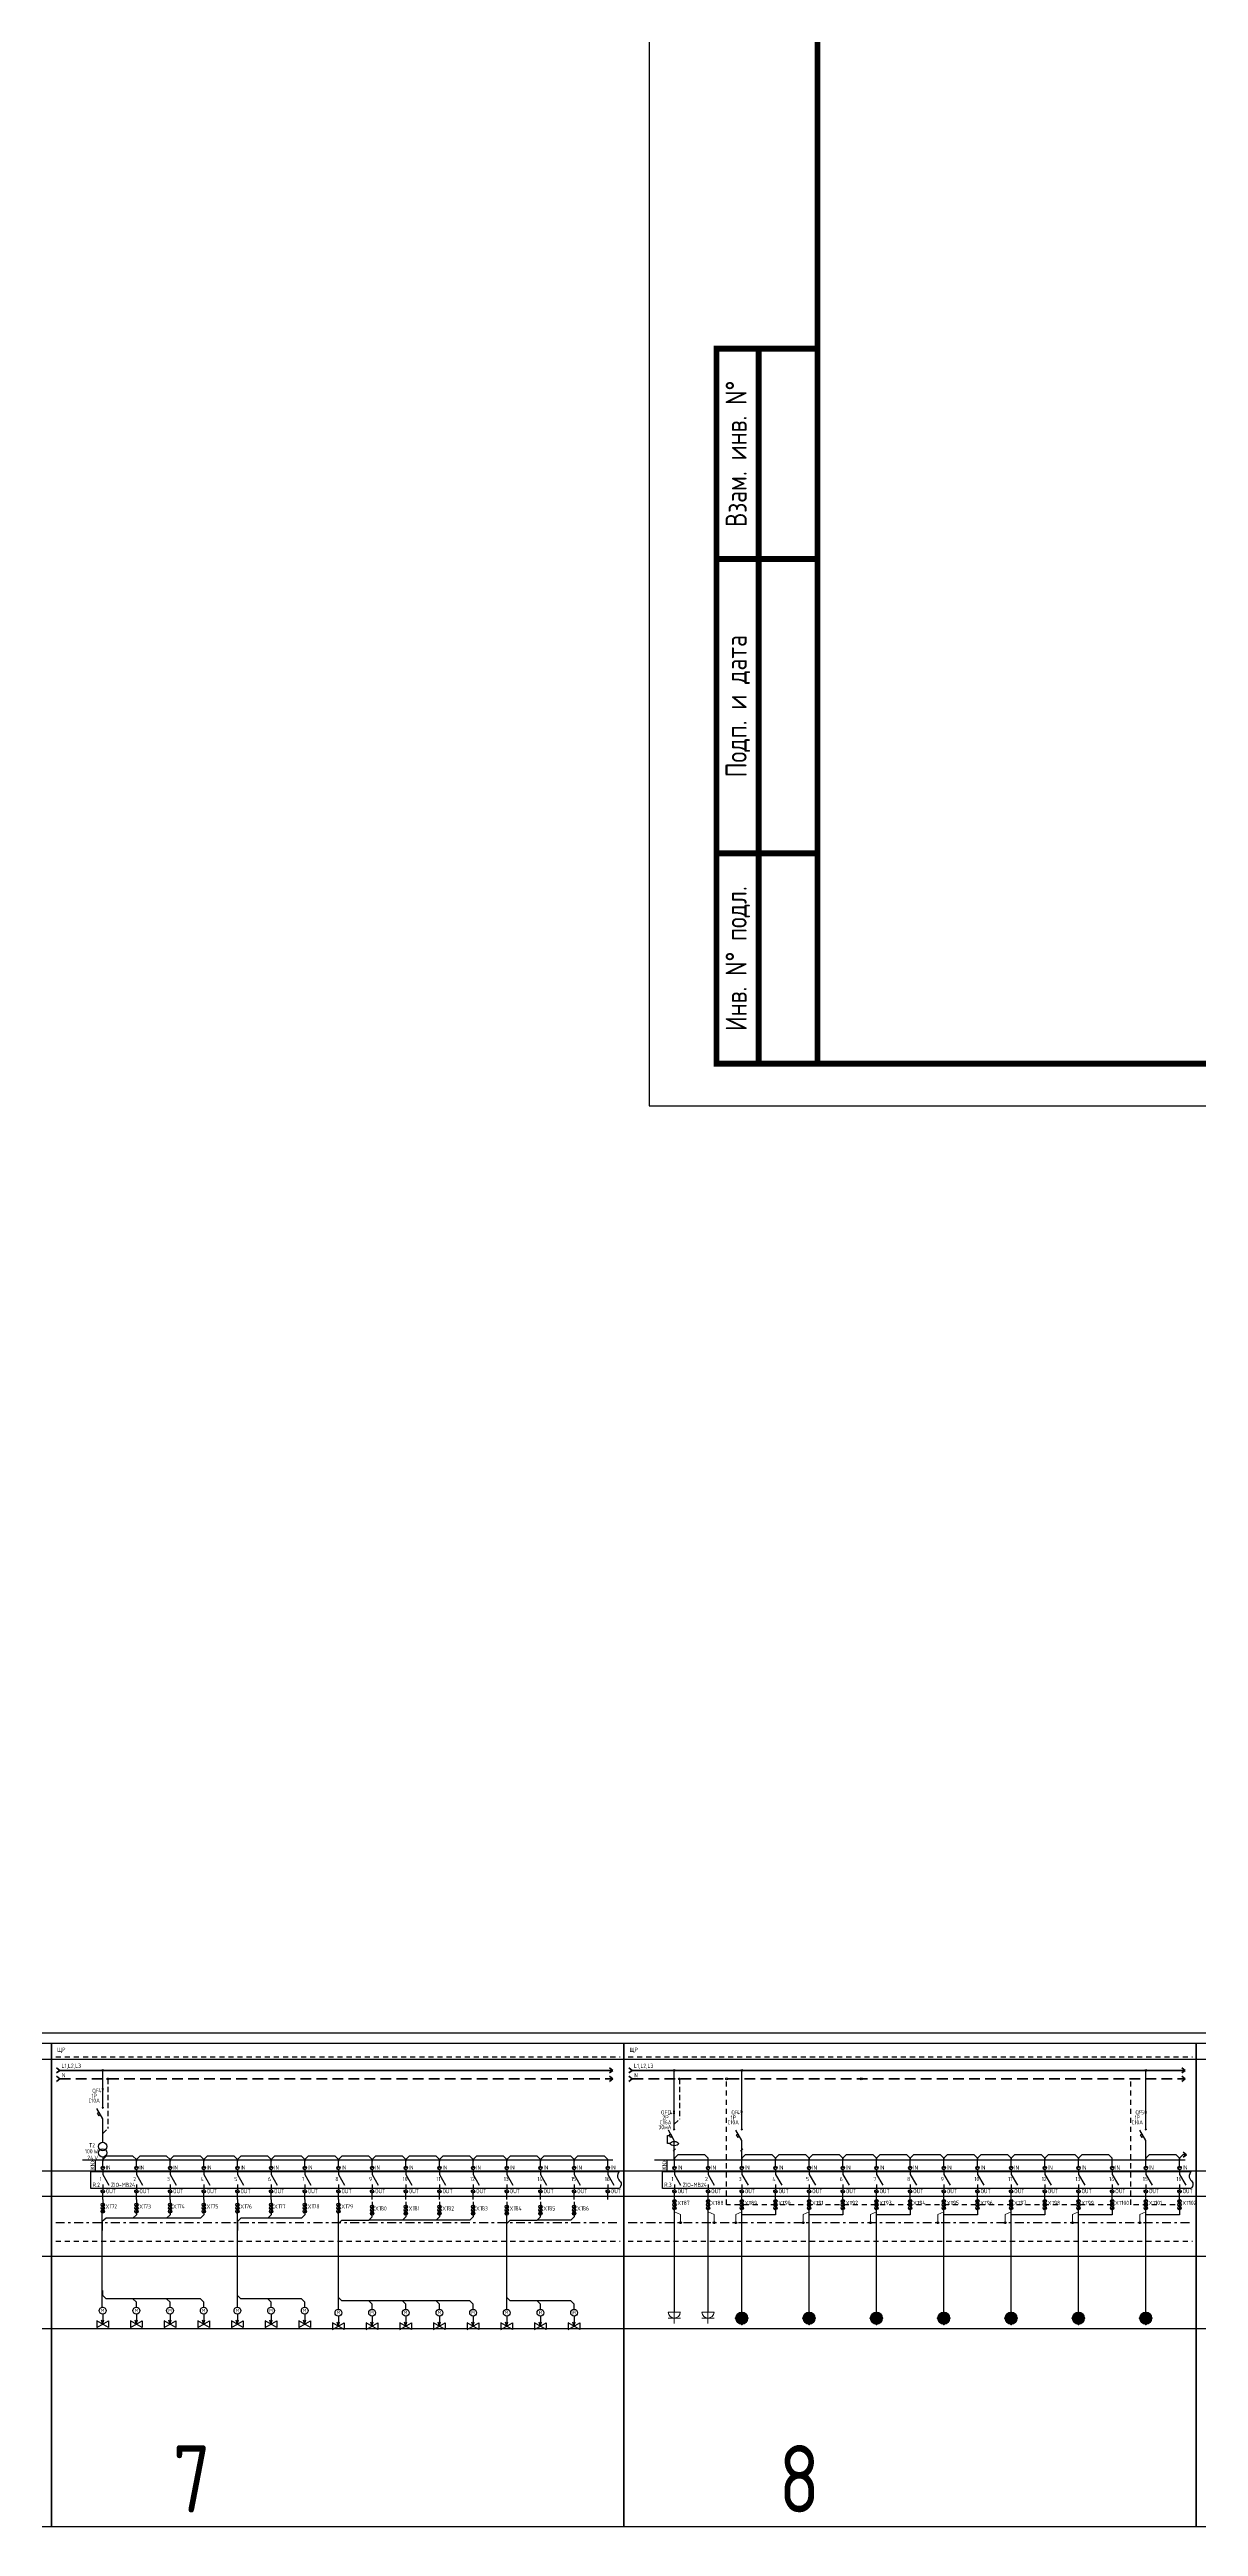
# Model space of a CAD drawing. Header units: millimetres. Extents: x -174 to 283928, y 1291 to 21053.
# Drawn here: x 2094 to 2776, y 1291 to 2763 of the extents above; entities that cross this region are included whole.
import ezdxf
from ezdxf.enums import TextEntityAlignment as Align

# ---------------------------------------------------------------- set-up
doc = ezdxf.new("R2010")
doc.units = ezdxf.units.MM
for name, pattern in [('HIDDEN2', [4.7625, 3.175, -1.5875]), ('JIS_02_0.7', [1.35, 0.75, -0.6]), ('Штрихштриховая', [10.936111, 5.291667, -2.116667, 1.411111, -2.116667])]:
    doc.linetypes.add(name, pattern=pattern)
doc.layers.add('0-Область подсчета', color=152, linetype='Continuous', plot=False, transparency=0.5)
for name, color, linetype in [('09_Доп', 1, 'Continuous'), ('0_UNC_13 Мот. Трассы', 1, 'Continuous'), ('0_XT', 7, 'Continuous'), ('0_Рамка', 7, 'Continuous'), ('0_ХТ', 7, 'Continuous'), ('Нумерация QF', 7, 'Continuous')]:
    doc.layers.add(name, color=color, linetype=linetype)
doc.layers.add('_0_ PE_проводник', color=3, linetype='Штрихштриховая', lineweight=20)
doc.layers.add('Таблицы', color=7, linetype='Continuous', lineweight=13)
doc.styles.add('UNC_A', font='GOST2304A.ttf')
doc.styles.add('UNC_GOST_Scheme', font='GOST2304A.ttf')
doc.styles.add('Unecom', font='GOST2304A.ttf', dxfattribs={"height": 2.5})
doc.styles.add('СПДС', font='isocpeur.ttf', dxfattribs={"width": 0.8, "height": 2.5})

# ---------------------------------------------------------------- blocks, each defined once
blk = doc.blocks.new('*U270')
at = {"lineweight": 40}
for p, q in [((0, 0), (-2, 1.5)), ((0, 0), (-2, -1.5)), ((328.4, 0), (326.4, 1.5)), ((328.4, 0), (326.4, -1.5)), ((0, -5), (-2, -3.5)), ((0, -5), (-2, -6.5)), ((328.4, -5), (326.4, -3.5)), ((328.4, -5), (326.4, -6.5))]:
    blk.add_line(p, q, dxfattribs=at)
at = {"linetype": 'ByBlock', "lineweight": 40}
blk.add_lwpolyline([(0, 0), (328.4, 0)], dxfattribs=at)
at = {"color": 4, "linetype": 'HIDDEN2', "lineweight": 40, "ltscale": 2}
blk.add_lwpolyline([(0, -5), (328.4, -5)], dxfattribs=at)
at = {"insert": (1.2, -1.6), "char_height": 2.5, "attachment_point": 1, "style": 'UNC_A'}
blk.add_mtext_dynamic_manual_height_columns('N', width=3.844, gutter_width=12.5, heights=[0], dxfattribs=at)
at = {"style": 'UNC_A'}
blk.add_attdef('ЛИНИЯ', (1, 1.5), '', height=2.5, dxfattribs=at)
blk = doc.blocks.new('*U90')
h = blk.add_hatch(color=255)
h.dxf.hatch_style = 1
h.paths.add_polyline_path([(-1.25, 0, 1), (1.25, 0, 1)])
at = {"color": 0, "lineweight": 15}
blk.add_circle((0, 0), 1.25, dxfattribs=at)
at = {"color": 0}
for p in [(-1.25, 0), (0, 1.25), (1.25, 0), (0, -1.25)]:
    blk.add_point(p, dxfattribs=at)
at = {"color": 0, "lineweight": -3, "style": 'Unecom'}
blk.add_text('М', height=1.5, dxfattribs=at).set_placement((0, 0), align=Align.MIDDLE_CENTER)
blk = doc.blocks.new('*U77')
for p, q in [((0, -36.3), (0, -1.2)), ((0, -42.8), (-3.5, -36.7)), ((-0.4, -36.6), (0.4, -35.9)), ((0.4, -36.6), (-0.4, -35.9)), ((0, -54.3), (0, -42.8))]:
    blk.add_line(p, q)
blk.add_lwpolyline([(-2.1, -41.1), (-3.1, -39.4), (-2.3, -38.9), (-1.3, -40.6)], close=True)
blk.add_circle((0, -1.2), 0.5)
at = {"insert": (-6.2, -24.9), "char_height": 2.5, "attachment_point": 1, "style": 'Unecom'}
blk.add_mtext_dynamic_manual_height_columns('\\pxql;QF', width=5.707, gutter_width=12.5, heights=[4.37], dxfattribs=at)
at = {"style": 'Unecom'}
for tag, p in [('P', (-3.4, -30.4)), ('A', (-1.7, -33.3))]:
    blk.add_attdef(tag, text='', height=2.5, dxfattribs=at).set_placement(p, align=Align.RIGHT)
blk.add_attdef('N', (-3.2, -27.4), '', height=2.5, dxfattribs=at)
blk = doc.blocks.new('XT')
at = {"color": 32, "true_color": 0xcd6928}
for p, q in [((0.8, 0), (-1, -1.8)), ((1, -0.2), (-0.8, -2))]:
    blk.add_line(p, q, dxfattribs=at)
at = {"color": 5}
for p, q in [((0.8, -2), (-1, -3.8)), ((1, -2.2), (-0.8, -4))]:
    blk.add_line(p, q, dxfattribs=at)
at = {"color": 3}
for p, q in [((0.8, -4), (-1, -5.8)), ((1, -4.2), (-0.8, -6))]:
    blk.add_line(p, q, dxfattribs=at)
at = {"color": 32, "true_color": 0xcd6928}
blk.add_circle((0, -1), 1, dxfattribs=at)
at = {"color": 5}
blk.add_circle((0, -3), 1, dxfattribs=at)
at = {"color": 3}
blk.add_circle((0, -5), 1, dxfattribs=at)
at = {"style": 'UNC_A'}
blk.add_attdef('1', (1.7, 0.1), '', height=2.5, dxfattribs=at)
blk = doc.blocks.new('*U228')
at = {"layer": '0_Рамка', "const_width": 0.7}
for points in [[(20, 5), (292, 5), (292, 415), (20, 415)], [(8, 5), (20, 5), (20, 90), (8, 90)]]:
    blk.add_lwpolyline(points, close=True, dxfattribs=at)
for points in [[(13, 5), (13, 90)], [(20, 65), (8, 65)], [(20, 30), (8, 30)]]:
    blk.add_lwpolyline(points, dxfattribs=at)
at = {"layer": 'Defpoints'}
blk.add_lwpolyline([(0, 0), (297, 0), (297, 420), (0, 420)], close=True, dxfattribs=at)
at = {"layer": '0_Рамка', "style": 'СПДС', "width": 0.8}
for s, p in [('Взам. инв. N%%D', (12.33, 77.5)), ('Подп. и дата', (12.33, 47.5)), ('Инв. N%%D подл.', (12.33, 17.5))]:
    blk.add_text(s, height=2.5, rotation=90, dxfattribs=at).set_placement(p, align=Align.BOTTOM_CENTER)
blk.add_attdef('ФОРМАТ', (274, 1.5), '', height=2.5, dxfattribs=at)
blk = doc.blocks.new('*U28')
at = {"lineweight": 25}
blk.add_line((-0.7, -0.7), (0.7, 0.7), dxfattribs=at)
blk = doc.blocks.new('Сервопривод-1')
at = {"layer": '09_Доп', "color": 0}
for p, q in [((-4.3, -2.5), (4.3, 2.5)), ((4.3, -2.5), (-4.3, 2.5)), ((-4.3, 2.5), (-4.3, -2.5)), ((0, 0), (-0.8, 2.9)), ((0, 7.5), (0, 0)), ((0, 0), (0.8, 2.9)), ((4.3, 2.5), (4.3, -2.5))]:
    blk.add_line(p, q, dxfattribs=at)
blk.add_circle((0, 10), 2.5, dxfattribs=at)
at = {"layer": '09_Доп', "color": 0, "style": 'UNC_GOST_Scheme'}
blk.add_text('М', height=2.5, dxfattribs=at).set_placement((0, 10), align=Align.MIDDLE_CENTER)
blk = doc.blocks.new('Розетка1')
at = {"layer": 'Таблицы', "color": 1}
for p, q in [((-84, 84), (84, 84)), ((-84, 0), (84, 0)), ((0, 0), (0, 158))]:
    blk.add_line(p, q, dxfattribs=at)
blk.add_arc((0, 0), 83.5, 0, 180, dxfattribs=at)
blk.add_arc((0, 0), 83.5, 0, 180, dxfattribs=at)
blk = doc.blocks.new('24-1')
at = {"color": 1}
blk.add_line((-4.3, 16.7), (-4.3, 23.7), dxfattribs=at)
for p, q in [((0, 19.8), (0, 23.7)), ((0, 17.8), (0, 15)), ((0, 15), (3.7, 8.6)), ((20, 19.8), (20, 23.7)), ((20, 17.8), (20, 15)), ((20, 15), (23.7, 8.6)), ((40, 19.8), (40, 23.7)), ((40, 17.8), (40, 15)), ((40, 15), (43.7, 8.6)), ((60, 19.8), (60, 23.7)), ((60, 17.8), (60, 15)), ((60, 15), (63.7, 8.6)), ((80, 19.8), (80, 23.7)), ((80, 17.8), (80, 15)), ((80, 15), (83.7, 8.6)), ((100, 19.8), (100, 23.7)), ((100, 17.8), (100, 15)), ((100, 15), (103.7, 8.6)), ((120, 19.8), (120, 23.7)), ((120, 17.8), (120, 15)), ((120, 15), (123.7, 8.6)), ((140, 19.8), (140, 23.7)), ((140, 17.8), (140, 15)), ((140, 15), (143.7, 8.6)), ((160, 19.8), (160, 23.7)), ((160, 17.8), (160, 15)), ((160, 15), (163.7, 8.6)), ((180, 19.8), (180, 23.7)), ((180, 17.8), (180, 15)), ((180, 15), (183.7, 8.6)), ((200, 19.8), (200, 23.7)), ((200, 17.8), (200, 15)), ((200, 15), (203.7, 8.6)), ((220, 19.8), (220, 23.7)), ((220, 17.8), (220, 15)), ((220, 15), (223.7, 8.6)), ((240, 19.8), (240, 23.7)), ((240, 17.8), (240, 15)), ((240, 15), (243.7, 8.6)), ((260, 19.8), (260, 23.7)), ((260, 17.8), (260, 15)), ((260, 15), (263.7, 8.6)), ((280, 19.8), (280, 23.7)), ((280, 17.8), (280, 15)), ((280, 15), (283.7, 8.6)), ((300, 19.8), (300, 23.7)), ((300, 17.8), (300, 15)), ((300, 15), (303.7, 8.6)), ((0, 9), (0, 5.9)), ((0, 0), (0, 3.9)), ((20, 9), (20, 5.9)), ((20, 0), (20, 3.9)), ((40, 9), (40, 5.9)), ((40, 0), (40, 3.9)), ((60, 9), (60, 5.9)), ((60, 0), (60, 3.9)), ((80, 9), (80, 5.9)), ((80, 0), (80, 3.9)), ((100, 9), (100, 5.9)), ((100, 0), (100, 3.9)), ((120, 9), (120, 5.9)), ((120, 0), (120, 3.9)), ((140, 9), (140, 5.9)), ((140, 0), (140, 3.9)), ((160, 9), (160, 5.9)), ((160, 0), (160, 3.9)), ((180, 9), (180, 5.9)), ((180, 0), (180, 3.9)), ((200, 9), (200, 5.9)), ((200, 0), (200, 3.9)), ((220, 9), (220, 5.9)), ((220, 0), (220, 3.9)), ((240, 9), (240, 5.9)), ((240, 0), (240, 3.9)), ((260, 9), (260, 5.9)), ((260, 0), (260, 3.9)), ((280, 9), (280, 5.9)), ((280, 0), (280, 3.9)), ((300, 9), (300, 5.9)), ((300, 0), (300, 3.9))]:
    blk.add_line(p, q)
blk.add_lwpolyline([(306.9, 6.7), (-7.1, 6.7), (-7.1, 16.7), (306.8, 16.7)])
at = {"linetype": 'ByBlock', "lineweight": -2}
for points in [[(1.1, 19.4), (-1.1, 18.3)], [(21.1, 19.4), (18.9, 18.3)], [(41.1, 19.4), (38.9, 18.3)], [(61.1, 19.4), (58.9, 18.3)], [(81.1, 19.4), (78.9, 18.3)], [(101.1, 19.4), (98.9, 18.3)], [(121.1, 19.4), (118.9, 18.3)], [(141.1, 19.4), (138.9, 18.3)], [(161.1, 19.4), (158.9, 18.3)], [(181.1, 19.4), (178.9, 18.3)], [(201.1, 19.4), (198.9, 18.3)], [(221.1, 19.4), (218.9, 18.3)], [(241.1, 19.4), (238.9, 18.3)], [(261.1, 19.4), (258.9, 18.3)], [(281.1, 19.4), (278.9, 18.3)], [(301.1, 19.4), (298.9, 18.3)], [(1.1, 4.3), (-1.1, 5.4)], [(21.1, 4.3), (18.9, 5.4)], [(41.1, 4.3), (38.9, 5.4)], [(61.1, 4.3), (58.9, 5.4)], [(81.1, 4.3), (78.9, 5.4)], [(101.1, 4.3), (98.9, 5.4)], [(121.1, 4.3), (118.9, 5.4)], [(141.1, 4.3), (138.9, 5.4)], [(161.1, 4.3), (158.9, 5.4)], [(181.1, 4.3), (178.9, 5.4)], [(201.1, 4.3), (198.9, 5.4)], [(221.1, 4.3), (218.9, 5.4)], [(241.1, 4.3), (238.9, 5.4)], [(261.1, 4.3), (258.9, 5.4)], [(281.1, 4.3), (278.9, 5.4)], [(301.1, 4.3), (298.9, 5.4)]]:
    blk.add_lwpolyline(points, dxfattribs=at)
for centre in [(0, 18.8), (20, 18.8), (40, 18.8), (60, 18.8), (80, 18.8), (100, 18.8), (120, 18.8), (140, 18.8), (160, 18.8), (180, 18.8), (200, 18.8), (220, 18.8), (240, 18.8), (260, 18.8), (280, 18.8), (300, 18.8), (0, 4.9), (20, 4.9), (40, 4.9), (60, 4.9), (80, 4.9), (100, 4.9), (120, 4.9), (140, 4.9), (160, 4.9), (180, 4.9), (200, 4.9), (220, 4.9), (240, 4.9), (260, 4.9), (280, 4.9), (300, 4.9)]:
    blk.add_circle(centre, 1)
blk.add_open_spline([(306.8, 16.7), (304.2, 12.9), (310.2, 10.3), (306.9, 6.7), (306.9, 6.7)], degree=3)
at = {"color": 1, "insert": (-7.3, 17.8), "char_height": 2.5, "attachment_point": 1, "rotation": 90, "style": 'UNC_A'}
blk.add_mtext_dynamic_manual_height_columns('KNX', width=3.09, gutter_width=12.5, heights=[3.08], dxfattribs=at)
at = {"char_height": 2.5, "attachment_point": 1, "style": 'UNC_A'}
for s, width, insert in [('IN', 3.09, (1.8, 20.3)), ('IN', 3.09, (21.8, 20.3)), ('IN', 3.09, (41.8, 20.3)), ('IN', 3.09, (61.8, 20.3)), ('IN', 3.09, (81.8, 20.3)), ('IN', 3.09, (101.8, 20.3)), ('IN', 3.09, (121.8, 20.3)), ('IN', 3.09, (141.8, 20.3)), ('IN', 3.09, (161.8, 20.3)), ('IN', 3.09, (181.8, 20.3)), ('IN', 3.09, (201.8, 20.3)), ('IN', 3.09, (221.8, 20.3)), ('IN', 3.09, (241.8, 20.3)), ('IN', 3.09, (261.8, 20.3)), ('IN', 3.09, (281.8, 20.3)), ('IN', 3.09, (301.8, 20.3)), ('1', 4.985, (-1.8, 13.5)), ('OUT', 4.68, (1.8, 6.3)), ('2', 4.985, (18.2, 13.5)), ('OUT', 4.68, (21.8, 6.3)), ('3', 4.985, (38.2, 13.5)), ('OUT', 4.68, (41.8, 6.3)), ('4', 4.985, (58.2, 13.5)), ('OUT', 4.68, (61.8, 6.3)), ('5', 4.985, (78.2, 13.5)), ('OUT', 4.68, (81.8, 6.3)), ('6', 4.985, (98.2, 13.5)), ('OUT', 4.68, (101.8, 6.3)), ('7', 4.985, (118.2, 13.5)), ('OUT', 4.68, (121.8, 6.3)), ('8', 4.985, (138.2, 13.5)), ('OUT', 4.68, (141.8, 6.3)), ('9', 4.985, (158.2, 13.5)), ('OUT', 4.68, (161.8, 6.3)), ('10', 4.985, (178.2, 13.5)), ('OUT', 4.68, (181.8, 6.3)), ('11', 4.985, (198.2, 13.5)), ('OUT', 4.68, (201.8, 6.3)), ('12', 4.985, (218.2, 13.5)), ('OUT', 4.68, (221.8, 6.3)), ('13', 4.985, (238.2, 13.5)), ('OUT', 4.68, (241.8, 6.3)), ('14', 4.985, (258.2, 13.5)), ('OUT', 4.68, (261.8, 6.3)), ('15', 4.985, (278.2, 13.5)), ('OUT', 4.68, (281.8, 6.3)), ('16', 4.985, (298.2, 13.5)), ('OUT', 4.68, (301.8, 6.3))]:
    blk.add_mtext_dynamic_manual_height_columns(s, width=width, gutter_width=12.5, heights=[3.08], dxfattribs=dict(at, insert=insert))
at = {"color": 1, "style": 'UNC_A'}
blk.add_attdef('ZIOMB24V2', (4.9, 7.5), '', height=2.5, dxfattribs=at)
blk = doc.blocks.new('*U305')
for p, q in [((0, -36.3), (0, -14.1)), ((0, -42.8), (-3.5, -36.7)), ((-0.4, -36.6), (0.4, -35.9)), ((0.4, -36.6), (-0.4, -35.9)), ((0, -54.3), (0, -42.8))]:
    blk.add_line(p, q)
at = {"color": 4, "linetype": 'HIDDEN2'}
for p in [(3, -19.1), (0, -51.6)]:
    blk.add_line(p, (3, -48.6), dxfattribs=at)
blk.add_lwpolyline([(-2.1, -41.1), (-3.1, -39.4), (-2.3, -38.9), (-1.3, -40.6)], close=True)
for centre in [(0, -14.1), (3, -19.1)]:
    blk.add_circle(centre, 0.5)
at = {"insert": (-6.2, -24.9), "char_height": 2.5, "attachment_point": 1, "style": 'Unecom'}
blk.add_mtext_dynamic_manual_height_columns('\\pxql;QF', width=5.707, gutter_width=12.5, heights=[4.37], dxfattribs=at)
at = {"style": 'Unecom'}
for tag, p in [('P', (-3.4, -30.4)), ('A', (-1.7, -33.3))]:
    blk.add_attdef(tag, text='', height=2.5, dxfattribs=at).set_placement(p, align=Align.RIGHT)
blk.add_attdef('N', (-3.2, -27.4), '', height=2.5, dxfattribs=at)
blk = doc.blocks.new('БП')
at = {"color": 0, "lineweight": 25}
for p, q in [((0, -2.5), (0, 0)), ((0, -11.3), (0, -13.8))]:
    blk.add_line(p, q, dxfattribs=at)
for centre in [(0, -5), (0, -8.8)]:
    blk.add_circle(centre, 2.5, dxfattribs=at)
at = {"lineweight": 25, "char_height": 2.5, "attachment_point": 1, "style": 'UNC_A'}
for s, width, insert in [('T', 2.5, (-8.1, -3)), ('W', 2.482, (-5.4, -6.6)), ('V', 2.598, (-4.9, -10.5))]:
    blk.add_mtext_dynamic_manual_height_columns(s, width=width, gutter_width=12.5, heights=[0], dxfattribs=dict(at, insert=insert))
at = {"lineweight": 25, "style": 'UNC_A'}
for tag, p in [('W', (-6, -9.1)), ('V', (-5.6, -12.9))]:
    blk.add_attdef(tag, text='', height=2.5, dxfattribs=at).set_placement(p, align=Align.RIGHT)
blk.add_attdef('N', (-6.2, -5.5), '', height=2.5, dxfattribs=at)
blk = doc.blocks.new('*U117')
for p, q in [((0, -36.3), (0, -1.2)), ((-4.1, -44.7), (-4.1, -39.8)), ((-4.1, -39.8), (-2.9, -39.8)), ((0, -42.8), (-3.5, -36.7)), ((-0.4, -36.6), (0.4, -35.9)), ((0.4, -36.6), (-0.4, -35.9)), ((0, -54.3), (0, -42.8)), ((-2.4, -44.7), (-4.1, -44.7))]:
    blk.add_line(p, q)
at = {"color": 4, "linetype": 'HIDDEN2'}
for p in [(3, -6.2), (0, -33.2)]:
    blk.add_line(p, (3, -30.2), dxfattribs=at)
blk.add_lwpolyline([(-2.1, -41.1), (-3.1, -39.4), (-2.3, -38.9), (-1.3, -40.6)], close=True)
for centre in [(0, -1.2), (3, -6.2)]:
    blk.add_circle(centre, 0.5)
blk.add_ellipse((0, -44.7), major_axis=(-2.42, 0), ratio=0.530622)
at = {"insert": (-7.9, -24.9), "char_height": 2.5, "attachment_point": 1, "style": 'Unecom'}
blk.add_mtext_dynamic_manual_height_columns('\\pxql;QFD', width=5.707, gutter_width=12.5, heights=[4.37], dxfattribs=at)
at = {"style": 'Unecom'}
for tag, p in [('P', (-3.4, -30.4)), ('МА', (-1.7, -36.1)), ('A', (-1.7, -33.3))]:
    blk.add_attdef(tag, text='', height=2.5, dxfattribs=at).set_placement(p, align=Align.RIGHT)
blk.add_attdef('N', (-3.2, -27.4), '', height=2.5, dxfattribs=at)

msp = doc.modelspace()

# ---------------------------------------------------------------- linework, layer by layer
at = {"lineweight": 40}
for q in [(2767.18, 1513.449), (2767.18, 1510.449)]:
    msp.add_line((2769.18, 1511.949), q, dxfattribs=at)
at = {"color": 6}
for points in [[(2095, 1577.99), (1755, 1577.99), (1755, 1290.99), (2095, 1290.99), (2095, 1577.99)], [(2435, 1577.99), (2095, 1577.99), (2095, 1290.99), (2435, 1290.99), (2435, 1577.99)], [(2775, 1577.99), (2435, 1577.99), (2435, 1290.99), (2775, 1290.99), (2775, 1577.99)], [(3115, 1577.99), (2775, 1577.99), (2775, 1290.99), (3115, 1290.99), (3115, 1577.99)]]:
    msp.add_lwpolyline(points, dxfattribs=at)
at = {"linetype": 'JIS_02_0.7', "ltscale": 4}
for points in [[(2097.499, 1570.16), (2432.679, 1570.16)], [(2437.499, 1570.16), (2772.679, 1570.16)], [(2097.499, 1460.471), (2432.679, 1460.471)], [(2437.499, 1460.471), (2772.679, 1460.471)]]:
    msp.add_lwpolyline(points, dxfattribs=at)
at = {"color": 4, "linetype": 'JIS_02_0.7', "ltscale": 4}
for points in [[(2725.125, 1482.123), (2496.017, 1482.248), (2496.017, 1557.041)], [(2762.361, 1482.248), (2736.017, 1482.248), (2736.017, 1557.041)]]:
    msp.add_lwpolyline(points, dxfattribs=at)
at = {"color": 1}
for points in [[(2113.372, 1508.949), (2428.338, 1508.949)], [(2453.119, 1508.949), (2768.338, 1508.949)]]:
    msp.add_lwpolyline(points, dxfattribs=at)
for points in [[(2145.392, 1508.065), (2145.392, 1509.065), (2143.392, 1511.065), (2127.392, 1511.065), (2125.392, 1509.065), (2125.392, 1508.065)], [(2165.392, 1508.065), (2165.392, 1509.065), (2163.392, 1511.065), (2147.392, 1511.065), (2145.392, 1509.065), (2145.392, 1508.065)], [(2185.392, 1508.065), (2185.392, 1509.065), (2183.392, 1511.065), (2167.392, 1511.065), (2165.392, 1509.065), (2165.392, 1508.065)], [(2205.392, 1508.065), (2205.392, 1509.065), (2203.392, 1511.065), (2187.392, 1511.065), (2185.392, 1509.065), (2185.392, 1508.065)], [(2225.392, 1508.065), (2225.392, 1509.065), (2223.392, 1511.065), (2207.392, 1511.065), (2205.392, 1509.065), (2205.392, 1508.065)], [(2245.392, 1508.065), (2245.392, 1509.065), (2243.392, 1511.065), (2227.392, 1511.065), (2225.392, 1509.065), (2225.392, 1508.065)], [(2265.392, 1508.065), (2265.392, 1509.065), (2263.392, 1511.065), (2247.392, 1511.065), (2245.392, 1509.065), (2245.392, 1508.065)], [(2285.392, 1508.065), (2285.392, 1509.065), (2283.392, 1511.065), (2267.392, 1511.065), (2265.392, 1509.065), (2265.392, 1508.065)], [(2305.392, 1508.065), (2305.392, 1509.065), (2303.392, 1511.065), (2287.392, 1511.065), (2285.392, 1509.065), (2285.392, 1508.065)], [(2325.392, 1508.065), (2325.392, 1509.065), (2323.392, 1511.065), (2307.392, 1511.065), (2305.392, 1509.065), (2305.392, 1508.065)], [(2345.392, 1508.065), (2345.392, 1509.065), (2343.392, 1511.065), (2327.392, 1511.065), (2325.392, 1509.065), (2325.392, 1508.065)], [(2365.392, 1508.065), (2365.392, 1509.065), (2363.392, 1511.065), (2347.392, 1511.065), (2345.392, 1509.065), (2345.392, 1508.065)], [(2385.392, 1508.065), (2385.392, 1509.065), (2383.392, 1511.065), (2367.392, 1511.065), (2365.392, 1509.065), (2365.392, 1508.065)], [(2405.392, 1508.065), (2405.392, 1509.065), (2403.392, 1511.065), (2387.392, 1511.065), (2385.392, 1509.065), (2385.392, 1508.065)], [(2425.392, 1508.065), (2425.392, 1509.065), (2423.392, 1511.065), (2407.392, 1511.065), (2405.392, 1509.065), (2405.392, 1508.065)], [(2485, 1508.949), (2485, 1509.949), (2483, 1511.949), (2467, 1511.949), (2465, 1509.949), (2465, 1508.949)], [(2525, 1508.949), (2525, 1509.949), (2523, 1511.949), (2507, 1511.949), (2505, 1509.949), (2505, 1508.949)], [(2545, 1508.949), (2545, 1509.949), (2543, 1511.949), (2527, 1511.949), (2525, 1509.949), (2525, 1508.949)], [(2565, 1508.949), (2565, 1509.949), (2563, 1511.949), (2547, 1511.949), (2545, 1509.949), (2545, 1508.949)], [(2585, 1508.949), (2585, 1509.949), (2583, 1511.949), (2567, 1511.949), (2565, 1509.949), (2565, 1508.949)], [(2605, 1508.949), (2605, 1509.949), (2603, 1511.949), (2587, 1511.949), (2585, 1509.949), (2585, 1508.949)], [(2625, 1508.949), (2625, 1509.949), (2623, 1511.949), (2607, 1511.949), (2605, 1509.949), (2605, 1508.949)], [(2645, 1508.949), (2645, 1509.949), (2643, 1511.949), (2627, 1511.949), (2625, 1509.949), (2625, 1508.949)], [(2665, 1508.949), (2665, 1509.949), (2663, 1511.949), (2647, 1511.949), (2645, 1509.949), (2645, 1508.949)], [(2685, 1508.949), (2685, 1509.949), (2683, 1511.949), (2667, 1511.949), (2665, 1509.949), (2665, 1508.949)], [(2705, 1508.949), (2705, 1509.949), (2703, 1511.949), (2687, 1511.949), (2685, 1509.949), (2685, 1508.949)], [(2725, 1508.949), (2725, 1509.949), (2723, 1511.949), (2707, 1511.949), (2705, 1509.949), (2705, 1508.949)], [(2765, 1508.949), (2765, 1509.949), (2763, 1511.949), (2747, 1511.949), (2745, 1509.949), (2745, 1508.949)], [(2769.18, 1511.949), (2767, 1511.949), (2765, 1509.949), (2765, 1508.949)], [(2125.001, 1421.255), (2124.999, 1479.206)], [(2165.392, 1479.205), (2165.392, 1476.205), (2163.392, 1474.205), (2127.393, 1474.204), (2125, 1472.204), (2125, 1466.813)], [(2125.392, 1485.249), (2125.392, 1483.206)], [(2145.392, 1479.206), (2145.393, 1476.205), (2143.393, 1474.205), (2140.393, 1474.205)], [(2145.392, 1485.249), (2145.392, 1483.206)], [(2185.392, 1479.206), (2185.393, 1476.205), (2183.393, 1474.205), (2163.392, 1474.206)], [(2165.392, 1485.249), (2165.392, 1483.206)], [(2185.392, 1485.249), (2185.392, 1483.206)], [(2205.392, 1485.249), (2205.392, 1483.206)], [(2205.394, 1421.255), (2205.392, 1479.206)], [(2245.392, 1479.205), (2245.392, 1476.205), (2243.392, 1474.205), (2207.393, 1474.204), (2205.393, 1472.204), (2205.393, 1466.813)], [(2225.392, 1479.206), (2225.393, 1476.205), (2223.393, 1474.205), (2220.393, 1474.205)], [(2225.392, 1485.249), (2225.392, 1483.206)], [(2245.392, 1485.249), (2245.392, 1483.206)], [(2265.389, 1420.037), (2265.388, 1477.988)], [(2285.387, 1420.037), (2285.387, 1423.036), (2283.387, 1425.036), (2280.387, 1425.036), (2267.388, 1425.036), (2265.388, 1427.036), (2265.388, 1470.986), (2267.388, 1472.987), (2280.388, 1472.987), (2283.388, 1472.987), (2285.388, 1474.987), (2285.388, 1477.988)], [(2265.392, 1485.249), (2265.392, 1483.206)], [(2305.388, 1477.988), (2305.388, 1474.987), (2303.388, 1472.987), (2283.388, 1472.988)], [(2285.388, 1484.031), (2285.388, 1481.988)], [(2325.388, 1477.988), (2325.388, 1474.987), (2323.388, 1472.987), (2303.388, 1472.988)], [(2305.388, 1484.031), (2305.388, 1481.988)], [(2345.388, 1477.988), (2345.388, 1474.987), (2343.388, 1472.987), (2323.388, 1472.988)], [(2325.388, 1484.031), (2325.388, 1481.988)], [(2345.388, 1484.031), (2345.388, 1481.988)], [(2365.388, 1484.031), (2365.388, 1481.988)], [(2365.389, 1420.037), (2365.388, 1477.988)], [(2385.387, 1420.037), (2385.387, 1423.036), (2383.387, 1425.036), (2380.387, 1425.036), (2367.388, 1425.036), (2365.388, 1427.036), (2365.388, 1470.986), (2367.388, 1472.987), (2380.388, 1472.987), (2383.388, 1472.987), (2385.388, 1474.987), (2385.388, 1477.988)], [(2405.388, 1477.988), (2405.388, 1474.987), (2403.388, 1472.987), (2383.388, 1472.988)], [(2385.388, 1484.031), (2385.388, 1481.988)], [(2405.388, 1484.031), (2405.388, 1481.988)], [(2464.998, 1418.422), (2465, 1481.249)], [(2484.998, 1418.422), (2485, 1481.249)], [(2504.998, 1418.422), (2505, 1481.249)], [(2504.998, 1418.422), (2505, 1481.249)], [(2525, 1481.25), (2525, 1476.25), (2505, 1476.25)], [(2544.998, 1418.422), (2545, 1481.249)], [(2544.998, 1418.422), (2545, 1481.249)], [(2565, 1481.25), (2565, 1476.25), (2545, 1476.25)], [(2584.998, 1418.422), (2585, 1481.249)], [(2584.998, 1418.422), (2585, 1481.249)], [(2605, 1481.25), (2605, 1476.25), (2585, 1476.25)], [(2624.998, 1418.422), (2625, 1481.249)], [(2624.998, 1418.422), (2625, 1481.249)], [(2645, 1481.25), (2645, 1476.25), (2625, 1476.25)], [(2664.998, 1418.422), (2665, 1481.249)], [(2664.998, 1418.422), (2665, 1481.249)], [(2685, 1481.25), (2685, 1476.25), (2665, 1476.25)], [(2704.998, 1418.422), (2705, 1481.249)], [(2704.998, 1418.422), (2705, 1481.249)], [(2725, 1481.25), (2725, 1476.25), (2705, 1476.25)], [(2744.998, 1418.422), (2745, 1481.249)], [(2744.998, 1418.422), (2745, 1481.249)], [(2765, 1481.25), (2765, 1476.25), (2745, 1476.25)], [(2165.391, 1421.255), (2165.391, 1424.255), (2163.392, 1426.255), (2127.394, 1426.254), (2125.394, 1428.254), (2125.394, 1431.254)], [(2245.391, 1421.255), (2245.391, 1424.255), (2243.392, 1426.255), (2207.394, 1426.254), (2205.394, 1428.254), (2205.394, 1431.254)], [(2145.391, 1421.255), (2145.391, 1424.254), (2143.391, 1426.254), (2140.391, 1426.254)], [(2185.391, 1421.255), (2185.391, 1424.255), (2183.392, 1426.255), (2147.394, 1426.254)], [(2225.391, 1421.255), (2225.391, 1424.254), (2223.391, 1426.254), (2220.391, 1426.254)], [(2305.387, 1420.037), (2305.387, 1423.036), (2303.387, 1425.036), (2283.387, 1425.037)], [(2325.387, 1420.037), (2325.387, 1423.036), (2323.387, 1425.036), (2303.387, 1425.037)], [(2345.387, 1420.037), (2345.387, 1423.036), (2343.387, 1425.036), (2323.387, 1425.037)], [(2405.387, 1420.037), (2405.387, 1423.036), (2403.387, 1425.036), (2383.387, 1425.037)]]:
    msp.add_lwpolyline(points)
at = {"color": 3, "linetype": 'Штрихштриховая'}
for points in [[(2097.499, 1471.568), (2432.679, 1471.568)], [(2437.499, 1471.568), (2772.679, 1471.568)]]:
    msp.add_lwpolyline(points, dxfattribs=at)
at = {"color": 0, "linetype": 'ByBlock', "lineweight": -3}
for centre in [(2496.017, 1557.041), (2576.017, 1557.041), (2468.573, 1471.545), (2488.573, 1471.545), (2501.428, 1471.544), (2541.428, 1471.544), (2581.428, 1471.544), (2621.428, 1471.544), (2661.428, 1471.544), (2701.428, 1471.544), (2741.428, 1471.544)]:
    msp.add_circle(centre, 0.575, dxfattribs=at)
at = {"layer": '0-Область подсчета'}
for points in [[(147.309, 1584.367), (6296.248, 1584.367), (6296.248, 1408.375), (147.309, 1408.375)], [(150.349, 1568.697), (6220.211, 1568.697), (6220.211, 1502.163), (150.349, 1502.163)], [(142.142, 1487.401), (6300.609, 1487.401), (6300.609, 1451.513), (142.142, 1451.513)]]:
    msp.add_lwpolyline(points, close=True, dxfattribs=at)
at = {"layer": '_0_ PE_проводник'}
for points in [[(2468.573, 1471.545), (2468.573, 1476.313), (2465, 1477.936)], [(2488.573, 1471.545), (2488.573, 1476.313), (2485, 1477.936)], [(2501.428, 1471.544), (2501.428, 1476.312), (2505.001, 1477.935)], [(2541.428, 1471.544), (2541.428, 1476.312), (2545.001, 1477.935)], [(2581.428, 1471.544), (2581.428, 1476.312), (2585.001, 1477.935)], [(2621.428, 1471.544), (2621.428, 1476.312), (2625.001, 1477.935)], [(2661.428, 1471.544), (2661.428, 1476.312), (2665.001, 1477.935)], [(2701.428, 1471.544), (2701.428, 1476.312), (2705.001, 1477.935)], [(2741.428, 1471.544), (2741.428, 1476.312), (2745.001, 1477.935)]]:
    msp.add_lwpolyline(points, dxfattribs=at)

# ---------------------------------------------------------------- block references
for name, p, values in [('*U270', (2099.986, 1562.041), {'ЛИНИЯ': 'L1,L2,L3'}), ('*U270', (2439.986, 1562.041), {'ЛИНИЯ': 'L1,L2,L3'}), ('24-1', (2125.392, 1485.249), {'ZIOMB24V2': 'ZIO-MB24'}), ('24-1', (2465, 1485.249), {'ZIOMB24V2': 'ZIO-MB24'})]:
    msp.add_blockref(name, p).add_auto_attribs(values)
at = {"color": 1}
ref = msp.add_blockref('*U305', (2125.392, 1576.123), dxfattribs=at)
ref.add_attrib('P', '1P', dxfattribs={"height": 2.5, "style": 'Unecom'}).set_placement((2121.997, 1545.689), align=Align.RIGHT)
ref.add_attrib('A', 'С10А', dxfattribs={"height": 2.5, "style": 'Unecom'}).set_placement((2123.689, 1542.843), align=Align.RIGHT)
ref = msp.add_blockref('*U117', (2464.931, 1563.235), dxfattribs=at)
ref.add_attrib('P', '2P', dxfattribs={"height": 2.5, "style": 'Unecom'}).set_placement((2461.535, 1532.801), align=Align.RIGHT)
ref.add_attrib('A', 'С16А', dxfattribs={"height": 2.5, "style": 'Unecom'}).set_placement((2463.228, 1529.955), align=Align.RIGHT)
ref.add_attrib('МА', '30мА', dxfattribs={"height": 2.5, "style": 'Unecom'}).set_placement((2463.218, 1527.094), align=Align.RIGHT)
ref = msp.add_blockref('*U77', (2505, 1563.234), dxfattribs=at)
ref.add_attrib('P', '1P', dxfattribs={"height": 2.5, "style": 'Unecom'}).set_placement((2501.604, 1532.8), align=Align.RIGHT)
ref.add_attrib('A', 'С10А', dxfattribs={"height": 2.5, "style": 'Unecom'}).set_placement((2503.297, 1529.954), align=Align.RIGHT)
ref = msp.add_blockref('*U77', (2745, 1563.234), dxfattribs=at)
ref.add_attrib('P', '1P', dxfattribs={"height": 2.5, "style": 'Unecom'}).set_placement((2741.604, 1532.8), align=Align.RIGHT)
ref.add_attrib('A', 'С10А', dxfattribs={"height": 2.5, "style": 'Unecom'}).set_placement((2743.297, 1529.954), align=Align.RIGHT)
at = {"color": 244, "true_color": 0x991b1e}
msp.add_blockref('БП', (2125.392, 1521.815), dxfattribs=at).add_auto_attribs({'N': '2', 'W': '100', 'V': '24'})
for p in [(2464.931, 1514.685), (2505, 1514.684)]:
    msp.add_blockref('*U28', p)
ref = msp.add_blockref('XT', (2125.392, 1483.206))
ref.add_attrib('1', 'XT', (2127.141, 1479.963), dxfattribs={"height": 2.5, "style": 'UNC_A'})
ref = msp.add_blockref('XT', (2145.392, 1483.206))
ref.add_attrib('1', 'XT', (2147.141, 1479.963), dxfattribs={"height": 2.5, "style": 'UNC_A'})
ref = msp.add_blockref('XT', (2165.392, 1483.206))
ref.add_attrib('1', 'XT', (2167.141, 1479.963), dxfattribs={"height": 2.5, "style": 'UNC_A'})
ref = msp.add_blockref('XT', (2185.392, 1483.206))
ref.add_attrib('1', 'XT', (2187.141, 1479.963), dxfattribs={"height": 2.5, "style": 'UNC_A'})
ref = msp.add_blockref('XT', (2205.392, 1483.206))
ref.add_attrib('1', 'XT', (2207.141, 1479.963), dxfattribs={"height": 2.5, "style": 'UNC_A'})
ref = msp.add_blockref('XT', (2225.392, 1483.206))
ref.add_attrib('1', 'XT', (2227.141, 1479.963), dxfattribs={"height": 2.5, "style": 'UNC_A'})
ref = msp.add_blockref('XT', (2245.392, 1483.206))
ref.add_attrib('1', 'XT', (2247.141, 1479.963), dxfattribs={"height": 2.5, "style": 'UNC_A'})
ref = msp.add_blockref('XT', (2265.392, 1483.206))
ref.add_attrib('1', 'XT', (2267.141, 1479.963), dxfattribs={"height": 2.5, "style": 'UNC_A'})
ref = msp.add_blockref('XT', (2285.388, 1481.988))
ref.add_attrib('1', 'XT', (2287.136, 1478.745), dxfattribs={"height": 2.5, "style": 'UNC_A'})
ref = msp.add_blockref('XT', (2305.388, 1481.988))
ref.add_attrib('1', 'XT', (2307.136, 1478.745), dxfattribs={"height": 2.5, "style": 'UNC_A'})
ref = msp.add_blockref('XT', (2325.388, 1481.988))
ref.add_attrib('1', 'XT', (2327.136, 1478.745), dxfattribs={"height": 2.5, "style": 'UNC_A'})
ref = msp.add_blockref('XT', (2345.388, 1481.988))
ref.add_attrib('1', 'XT', (2347.136, 1478.745), dxfattribs={"height": 2.5, "style": 'UNC_A'})
ref = msp.add_blockref('XT', (2365.388, 1481.988))
ref.add_attrib('1', 'XT', (2367.136, 1478.745), dxfattribs={"height": 2.5, "style": 'UNC_A'})
ref = msp.add_blockref('XT', (2385.388, 1481.988))
ref.add_attrib('1', 'XT', (2387.136, 1478.745), dxfattribs={"height": 2.5, "style": 'UNC_A'})
ref = msp.add_blockref('XT', (2405.388, 1481.988))
ref.add_attrib('1', 'XT', (2407.136, 1478.745), dxfattribs={"height": 2.5, "style": 'UNC_A'})
ref = msp.add_blockref('XT', (2465, 1485.249))
ref.add_attrib('1', 'XT', (2466.748, 1482.006), dxfattribs={"height": 2.5, "style": 'UNC_A'})
ref = msp.add_blockref('XT', (2485, 1485.249))
ref.add_attrib('1', 'XT', (2486.748, 1482.006), dxfattribs={"height": 2.5, "style": 'UNC_A'})
ref = msp.add_blockref('XT', (2505, 1485.248))
ref.add_attrib('1', 'XT', (2506.748, 1482.006), dxfattribs={"height": 2.5, "style": 'UNC_A'})
ref = msp.add_blockref('XT', (2525, 1485.248))
ref.add_attrib('1', 'XT', (2526.748, 1482.006), dxfattribs={"height": 2.5, "style": 'UNC_A'})
ref = msp.add_blockref('XT', (2545, 1485.248))
ref.add_attrib('1', 'XT', (2546.748, 1482.006), dxfattribs={"height": 2.5, "style": 'UNC_A'})
ref = msp.add_blockref('XT', (2565, 1485.248))
ref.add_attrib('1', 'XT', (2566.748, 1482.006), dxfattribs={"height": 2.5, "style": 'UNC_A'})
ref = msp.add_blockref('XT', (2585, 1485.248))
ref.add_attrib('1', 'XT', (2586.748, 1482.006), dxfattribs={"height": 2.5, "style": 'UNC_A'})
ref = msp.add_blockref('XT', (2605, 1485.248))
ref.add_attrib('1', 'XT', (2606.748, 1482.006), dxfattribs={"height": 2.5, "style": 'UNC_A'})
ref = msp.add_blockref('XT', (2625, 1485.248))
ref.add_attrib('1', 'XT', (2626.748, 1482.006), dxfattribs={"height": 2.5, "style": 'UNC_A'})
ref = msp.add_blockref('XT', (2645, 1485.248))
ref.add_attrib('1', 'XT', (2646.748, 1482.006), dxfattribs={"height": 2.5, "style": 'UNC_A'})
ref = msp.add_blockref('XT', (2665, 1485.248))
ref.add_attrib('1', 'XT', (2666.748, 1482.006), dxfattribs={"height": 2.5, "style": 'UNC_A'})
ref = msp.add_blockref('XT', (2685, 1485.248))
ref.add_attrib('1', 'XT', (2686.748, 1482.006), dxfattribs={"height": 2.5, "style": 'UNC_A'})
ref = msp.add_blockref('XT', (2705, 1485.248))
ref.add_attrib('1', 'XT', (2706.748, 1482.006), dxfattribs={"height": 2.5, "style": 'UNC_A'})
ref = msp.add_blockref('XT', (2725, 1485.248))
ref.add_attrib('1', 'XT', (2726.748, 1482.006), dxfattribs={"height": 2.5, "style": 'UNC_A'})
ref = msp.add_blockref('XT', (2745, 1485.248))
ref.add_attrib('1', 'XT', (2746.748, 1482.006), dxfattribs={"height": 2.5, "style": 'UNC_A'})
ref = msp.add_blockref('XT', (2765, 1485.248))
ref.add_attrib('1', 'XT', (2766.748, 1482.006), dxfattribs={"height": 2.5, "style": 'UNC_A'})
at = {"color": 244, "true_color": 0x991b1e, "xscale": 0.7992056758353404, "yscale": 0.7992056758353404, "zscale": 0.7992056758353404}
for p in [(2125.391, 1411.265), (2145.391, 1411.265), (2165.391, 1411.265), (2185.391, 1411.265), (2205.391, 1411.265), (2225.391, 1411.265), (2245.391, 1411.265), (2265.387, 1410.047), (2285.387, 1410.047), (2305.387, 1410.047), (2325.387, 1410.047), (2345.387, 1410.047), (2365.387, 1410.047), (2385.387, 1410.047), (2405.387, 1410.047)]:
    msp.add_blockref('Сервопривод-1', p, dxfattribs=at)
at = {"xscale": 0.04278754414747103, "yscale": 0.04278754414747103, "zscale": 0.04278754414747103, "rotation": 180}
for p in [(2464.931, 1418.4), (2484.931, 1418.4)]:
    msp.add_blockref('Розетка1', p, dxfattribs=at)
at = {"layer": '0_UNC_13 Мот. Трассы', "color": 1, "xscale": 2.928760899306508, "yscale": 2.928760899306508, "zscale": 2.928760899306508}
for p in [(2504.998, 1414.761), (2544.998, 1414.761), (2584.998, 1414.761), (2624.998, 1414.761), (2664.998, 1414.761), (2704.998, 1414.761), (2744.998, 1414.761)]:
    msp.add_blockref('*U90', p, dxfattribs=at)
at = {"layer": '0_Рамка', "xscale": 5, "yscale": 5, "zscale": 5}
msp.add_blockref('*U228', (2450.009, 2135.374), dxfattribs=at)

# ---------------------------------------------------------------- texts
at = {"color": 1, "char_height": 2.5, "attachment_point": 1, "style": 'Unecom'}
for s, insert in [('R.2', (2119.404, 1495.323)), ('R.3', (2458.907, 1495.323))]:
    msp.add_mtext_dynamic_manual_height_columns(s, width=11.00949, gutter_width=12.5, heights=[0], dxfattribs=dict(at, insert=insert))
at = {"layer": '0_XT', "char_height": 2.5, "attachment_point": 4, "style": 'Unecom'}
for s, insert in [('72', (2130.624, 1481.251)), ('73', (2150.624, 1481.251)), ('74', (2170.624, 1481.251)), ('75', (2190.624, 1481.251)), ('76', (2210.624, 1481.251)), ('77', (2230.624, 1481.251)), ('78', (2250.624, 1481.251)), ('79', (2270.624, 1481.251)), ('80', (2290.619, 1480.033)), ('81', (2310.619, 1480.033)), ('82', (2330.619, 1480.033)), ('83', (2350.619, 1480.033)), ('84', (2370.619, 1480.033)), ('85', (2390.619, 1480.033)), ('86', (2410.619, 1480.033))]:
    msp.add_mtext_dynamic_manual_height_columns(s, width=9.91675, gutter_width=12.5, heights=[0], dxfattribs=dict(at, insert=insert))
at = {"layer": '0_ХТ', "char_height": 2.5, "attachment_point": 4, "style": 'Unecom'}
for s, insert in [('87', (2470.511, 1483.329)), ('88', (2490.511, 1483.329)), ('89', (2510.511, 1483.329)), ('90', (2530.511, 1483.329)), ('91', (2550.511, 1483.329)), ('92', (2570.511, 1483.329)), ('93', (2590.511, 1483.329)), ('94', (2610.511, 1483.329)), ('95', (2630.511, 1483.329)), ('96', (2650.511, 1483.329)), ('97', (2670.511, 1483.329)), ('98', (2690.511, 1483.329)), ('99', (2710.511, 1483.329)), ('100', (2730.511, 1483.329)), ('101', (2750.511, 1483.329)), ('102', (2770.511, 1483.329))]:
    msp.add_mtext_dynamic_manual_height_columns(s, width=10.42076, gutter_width=12.5, heights=[0], dxfattribs=dict(at, insert=insert))
at = {"layer": 'Defpoints', "color": 6, "char_height": 40, "attachment_point": 1, "style": 'Unecom'}
for s, insert in [('7', (2167.024, 1339.307)), ('8', (2527.024, 1339.307))]:
    msp.add_mtext_dynamic_manual_height_columns(s, width=99.92054, gutter_width=12.5, heights=[0], dxfattribs=dict(at, insert=insert))
at = {"layer": 'Нумерация QF', "char_height": 2.5, "style": 'Unecom'}
for s, width, insert, attachment_point in [('ЩР', 13.62236, (2098.367, 1575.564), 1), ('ЩР', 13.62236, (2438.367, 1575.564), 1), ('47', 7.51, (2122.815, 1550.072), 4), ('48', 7.51, (2462.016, 1537.156), 4), ('49', 7.51, (2502.085, 1537.155), 4), ('50', 7.51, (2742.279, 1537.155), 4)]:
    msp.add_mtext_dynamic_manual_height_columns(s, width=width, gutter_width=12.5, heights=[0], dxfattribs=dict(at, insert=insert, attachment_point=attachment_point))

doc.saveas('drawing.dxf')
